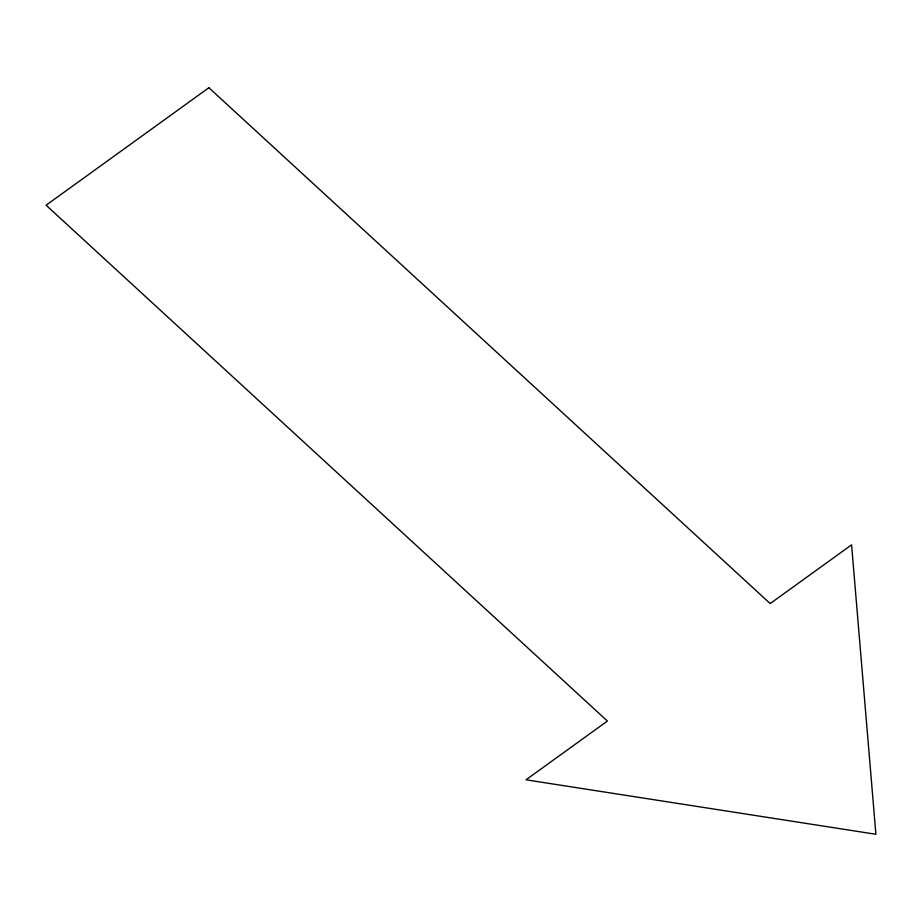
<?xml version="1.0" encoding="UTF-8"?>
<svg xmlns="http://www.w3.org/2000/svg" width="922" height="922" viewBox="0 0 922 922"><rect width="100%" height="100%" fill="white"/><g stroke="black" fill="none" stroke-linecap="round" stroke-linejoin="round"><path stroke-width="1.38" d="M208.879 87.728L46.1 205.214L607.402 721.062L526.013 779.805L875.9 834.272L851.582 544.833L770.193 603.576L208.879 87.728"/></g></svg>
